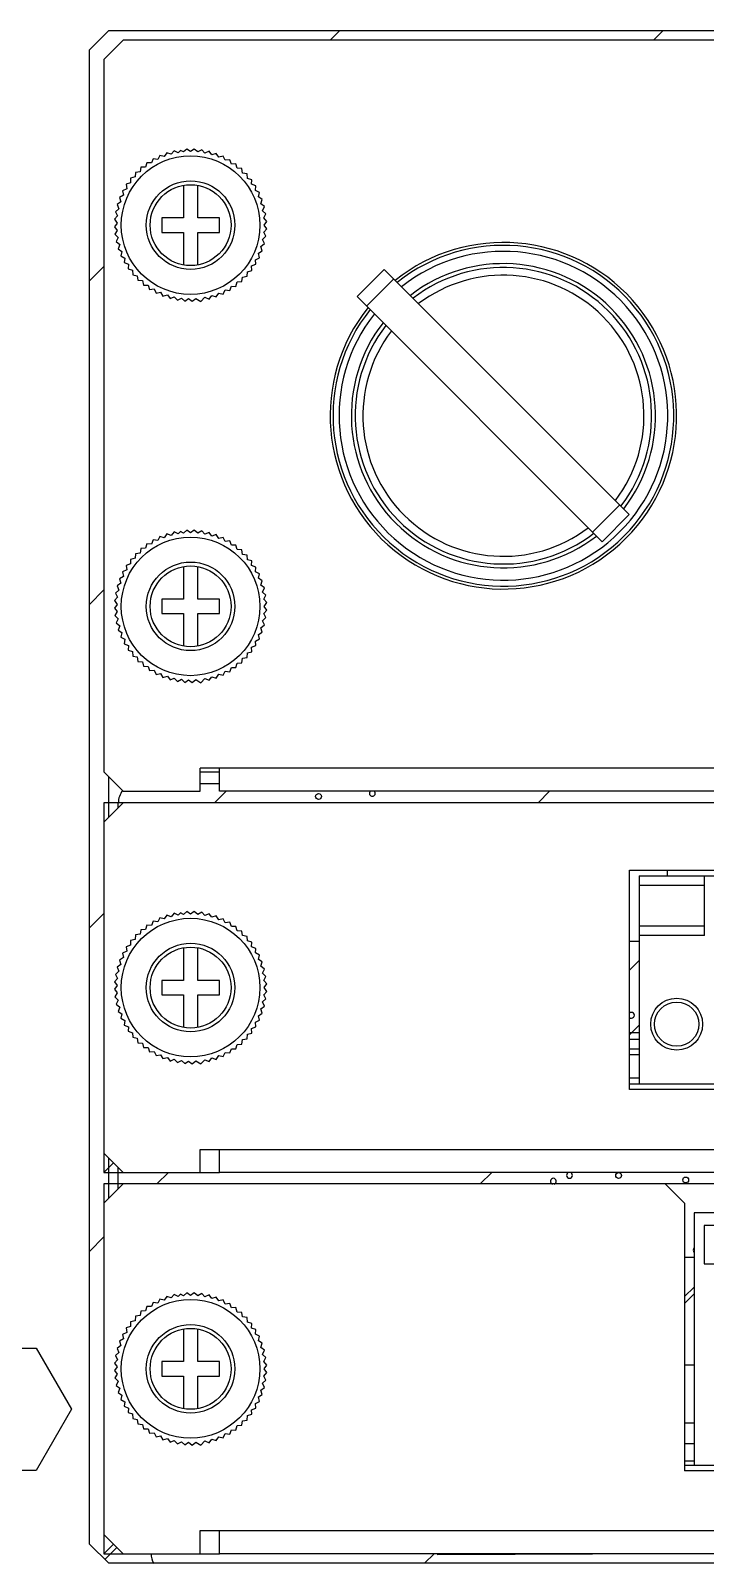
# Model space of a CAD drawing. Header units: millimetres. Extents: x 2890 to 3977, y 86 to 903.
# Drawn here: x 3166.1 to 3201.1, y 743.9 to 823.5 of the extents above; entities that cross this region are included whole.
import ezdxf

# ---------------------------------------------------------------- set-up
doc = ezdxf.new("R2010")
doc.units = ezdxf.units.MM
for name, color, linetype in [('00_COMPONENTS', 7, 'Continuous'), ('03__ASM_ALL_CURVES', 7, 'Continuous'), ('05_ALL_CURVES', 7, 'Continuous'), ('20_ALL_FEATURES', 7, 'Continuous')]:
    doc.layers.add(name, color=color, linetype=linetype)

msp = doc.modelspace()

# ---------------------------------------------------------------- linework, layer by layer
at = {"layer": '00_COMPONENTS', "color": 3, "linetype": 'Continuous'}
for p, q in [((3169.119, 822.536), (3170.119, 823.536)), ((3170.119, 823.536), (3264.119, 823.536)), ((3169.119, 744.936), (3169.119, 822.536)), ((3170.119, 743.936), (3169.119, 744.936)), ((3264.119, 743.936), (3170.119, 743.936))]:
    msp.add_line(p, q, dxfattribs=at)
at = {"layer": '00_COMPONENTS', "color": 7, "linetype": 'Continuous'}
for p, q in [((3170.869, 823.036), (3169.869, 822.036)), ((3230.214, 823.036), (3170.869, 823.036)), ((3169.869, 822.036), (3169.869, 785.036)), ((3172.426, 816.884), (3172.334, 816.666)), ((3172.66, 816.85), (3172.426, 816.884)), ((3172.773, 817.058), (3172.66, 816.85)), ((3173.003, 817.001), (3172.773, 817.058)), ((3173.136, 817.197), (3173.003, 817.001)), ((3173.359, 817.117), (3173.136, 817.197)), ((3173.511, 817.3), (3173.359, 817.117)), ((3173.725, 817.198), (3173.511, 817.3)), ((3173.846, 817.318), (3173.725, 817.198)), ((3173.994, 817.235), (3173.846, 817.318)), ((3174.174, 817.389), (3173.994, 817.235)), ((3174.369, 817.253), (3174.174, 817.389)), ((3174.563, 817.389), (3174.369, 817.253)), ((3174.743, 817.235), (3174.563, 817.389)), ((3174.949, 817.351), (3174.743, 817.235)), ((3175.113, 817.18), (3174.949, 817.351)), ((3175.33, 817.275), (3175.113, 817.18)), ((3175.477, 817.089), (3175.33, 817.275)), ((3175.702, 817.163), (3175.477, 817.089)), ((3175.829, 816.963), (3175.702, 817.163)), ((3176.061, 817.014), (3175.829, 816.963)), ((3176.168, 816.802), (3176.061, 817.014)), ((3176.403, 816.831), (3176.168, 816.802)), ((3176.489, 816.61), (3176.403, 816.831)), ((3171.484, 815.936), (3171.254, 815.878)), ((3171.509, 816.172), (3171.484, 815.936)), ((3171.743, 816.207), (3171.509, 816.172)), ((3171.791, 816.439), (3171.743, 816.207)), ((3172.027, 816.451), (3171.791, 816.439)), ((3172.097, 816.677), (3172.027, 816.451)), ((3172.334, 816.666), (3172.097, 816.677)), ((3176.726, 816.615), (3176.489, 816.61)), ((3176.79, 816.387), (3176.726, 816.615)), ((3177.027, 816.369), (3176.79, 816.387)), ((3177.068, 816.135), (3177.027, 816.369)), ((3177.301, 816.094), (3177.068, 816.135)), ((3177.319, 815.858), (3177.301, 816.094)), ((3171.052, 815.325), (3170.838, 815.224)), ((3170.838, 815.224), (3170.883, 814.991)), ((3171.253, 815.641), (3171.03, 815.561)), ((3171.03, 815.561), (3171.052, 815.325)), ((3171.254, 815.878), (3171.253, 815.641)), ((3173.994, 815.502), (3173.994, 813.811)), ((3174.744, 813.811), (3174.744, 815.502)), ((3177.548, 815.794), (3177.319, 815.858)), ((3177.542, 815.557), (3177.548, 815.794)), ((3177.763, 815.471), (3177.542, 815.557)), ((3177.735, 815.235), (3177.763, 815.471)), ((3177.946, 815.128), (3177.735, 815.235)), ((3177.895, 814.897), (3177.946, 815.128)), ((3170.747, 814.642), (3170.557, 814.501)), ((3170.557, 814.501), (3170.646, 814.281)), ((3170.883, 814.991), (3170.679, 814.869)), ((3170.679, 814.869), (3170.747, 814.642)), ((3178.095, 814.769), (3177.895, 814.897)), ((3178.021, 814.544), (3178.095, 814.769)), ((3178.208, 814.398), (3178.021, 814.544)), ((3178.112, 814.181), (3178.208, 814.398)), ((3170.553, 813.539), (3170.412, 813.348)), ((3170.581, 813.912), (3170.422, 813.737)), ((3170.422, 813.737), (3170.553, 813.539)), ((3170.646, 814.281), (3170.471, 814.122)), ((3170.471, 814.122), (3170.581, 813.912)), ((3172.869, 813.811), (3172.869, 813.061)), ((3173.994, 813.811), (3172.869, 813.811)), ((3175.869, 813.811), (3174.744, 813.811)), ((3175.869, 813.061), (3175.869, 813.811)), ((3178.284, 814.017), (3178.112, 814.181)), ((3178.167, 813.81), (3178.284, 814.017)), ((3178.322, 813.63), (3178.167, 813.81)), ((3178.186, 813.436), (3178.322, 813.63)), ((3170.412, 813.348), (3170.561, 813.164)), ((3170.561, 813.164), (3170.439, 812.961)), ((3170.439, 812.961), (3170.606, 812.792)), ((3170.606, 812.792), (3170.505, 812.578)), ((3172.869, 813.061), (3173.994, 813.061)), ((3173.994, 813.061), (3173.994, 811.37)), ((3174.744, 811.37), (3174.744, 813.061)), ((3174.744, 813.061), (3175.869, 813.061)), ((3178.112, 812.691), (3178.284, 812.855)), ((3178.167, 813.062), (3178.322, 813.242)), ((3178.284, 812.855), (3178.167, 813.062)), ((3178.322, 813.242), (3178.186, 813.436)), ((3170.505, 812.578), (3170.687, 812.427)), ((3170.687, 812.427), (3170.608, 812.203)), ((3170.608, 812.203), (3170.804, 812.071)), ((3170.804, 812.071), (3170.746, 811.841)), ((3177.895, 811.975), (3178.095, 812.103)), ((3177.946, 811.744), (3177.895, 811.975)), ((3178.021, 812.328), (3178.208, 812.474)), ((3178.095, 812.103), (3178.021, 812.328)), ((3178.208, 812.474), (3178.112, 812.691)), ((3170.746, 811.841), (3170.955, 811.728)), ((3170.955, 811.728), (3170.92, 811.493)), ((3170.92, 811.493), (3171.139, 811.402)), ((3171.139, 811.402), (3171.127, 811.165)), ((3171.127, 811.165), (3171.354, 811.095)), ((3177.542, 811.315), (3177.763, 811.401)), ((3177.548, 811.078), (3177.542, 811.315)), ((3177.735, 811.637), (3177.946, 811.744)), ((3177.763, 811.401), (3177.735, 811.637)), ((3171.354, 811.095), (3171.366, 810.858)), ((3171.366, 810.858), (3171.598, 810.811)), ((3171.598, 810.811), (3171.633, 810.576)), ((3171.633, 810.576), (3171.869, 810.552)), ((3171.869, 810.552), (3171.926, 810.322)), ((3176.726, 810.257), (3176.79, 810.485)), ((3176.79, 810.485), (3177.027, 810.503)), ((3177.027, 810.503), (3177.068, 810.737)), ((3177.068, 810.737), (3177.301, 810.778)), ((3177.301, 810.778), (3177.319, 811.014)), ((3177.319, 811.014), (3177.548, 811.078)), ((3171.926, 810.322), (3172.163, 810.32)), ((3172.163, 810.32), (3172.243, 810.097)), ((3172.243, 810.097), (3172.479, 810.119)), ((3172.479, 810.119), (3172.581, 809.905)), ((3172.581, 809.905), (3172.814, 809.95)), ((3172.814, 809.95), (3172.935, 809.747)), ((3172.935, 809.747), (3173.163, 809.814)), ((3173.163, 809.814), (3173.304, 809.624)), ((3173.304, 809.624), (3173.523, 809.714)), ((3173.523, 809.714), (3173.683, 809.538)), ((3173.683, 809.538), (3173.892, 809.649)), ((3173.892, 809.649), (3174.068, 809.49)), ((3174.068, 809.49), (3174.266, 809.62)), ((3174.266, 809.62), (3174.456, 809.479)), ((3174.456, 809.479), (3174.64, 809.629)), ((3174.64, 809.629), (3174.902, 809.472)), ((3174.902, 809.472), (3175.113, 809.692)), ((3175.113, 809.692), (3175.33, 809.597)), ((3175.33, 809.597), (3175.477, 809.783)), ((3175.477, 809.783), (3175.702, 809.71)), ((3175.702, 809.71), (3175.829, 809.909)), ((3175.829, 809.909), (3176.061, 809.858)), ((3176.061, 809.858), (3176.168, 810.07)), ((3176.168, 810.07), (3176.403, 810.041)), ((3176.403, 810.041), (3176.489, 810.262)), ((3176.489, 810.262), (3176.726, 810.257)), ((3172.097, 796.877), (3172.027, 796.651)), ((3172.334, 796.866), (3172.097, 796.877)), ((3172.426, 797.084), (3172.334, 796.866)), ((3172.66, 797.05), (3172.426, 797.084)), ((3172.773, 797.258), (3172.66, 797.05)), ((3173.003, 797.201), (3172.773, 797.258)), ((3173.136, 797.397), (3173.003, 797.201)), ((3173.359, 797.317), (3173.136, 797.397)), ((3173.511, 797.5), (3173.359, 797.317)), ((3173.725, 797.398), (3173.511, 797.5)), ((3173.846, 797.518), (3173.725, 797.398)), ((3173.994, 797.435), (3173.846, 797.518)), ((3174.174, 797.589), (3173.994, 797.435)), ((3174.369, 797.453), (3174.174, 797.589)), ((3174.563, 797.589), (3174.369, 797.453)), ((3174.743, 797.435), (3174.563, 797.589)), ((3174.949, 797.551), (3174.743, 797.435)), ((3175.113, 797.38), (3174.949, 797.551)), ((3175.33, 797.475), (3175.113, 797.38)), ((3175.477, 797.289), (3175.33, 797.475)), ((3175.702, 797.363), (3175.477, 797.289)), ((3175.829, 797.163), (3175.702, 797.363)), ((3176.061, 797.214), (3175.829, 797.163)), ((3176.168, 797.002), (3176.061, 797.214)), ((3176.403, 797.031), (3176.168, 797.002)), ((3176.489, 796.81), (3176.403, 797.031)), ((3176.726, 796.815), (3176.489, 796.81)), ((3176.79, 796.587), (3176.726, 796.815)), ((3171.254, 796.078), (3171.253, 795.841)), ((3171.484, 796.136), (3171.254, 796.078)), ((3171.509, 796.372), (3171.484, 796.136)), ((3171.743, 796.407), (3171.509, 796.372)), ((3171.791, 796.639), (3171.743, 796.407)), ((3172.027, 796.651), (3171.791, 796.639)), ((3177.027, 796.569), (3176.79, 796.587)), ((3177.068, 796.335), (3177.027, 796.569)), ((3177.301, 796.294), (3177.068, 796.335)), ((3177.319, 796.058), (3177.301, 796.294)), ((3177.548, 795.994), (3177.319, 796.058)), ((3171.052, 795.525), (3170.838, 795.424)), ((3170.838, 795.424), (3170.883, 795.191)), ((3171.253, 795.841), (3171.03, 795.761)), ((3171.03, 795.761), (3171.052, 795.525)), ((3173.994, 795.702), (3173.994, 794.011)), ((3174.744, 794.011), (3174.744, 795.702)), ((3177.542, 795.757), (3177.548, 795.994)), ((3177.763, 795.671), (3177.542, 795.757)), ((3177.735, 795.435), (3177.763, 795.671)), ((3177.946, 795.328), (3177.735, 795.435)), ((3177.895, 795.097), (3177.946, 795.328)), ((3170.646, 794.481), (3170.471, 794.322)), ((3170.747, 794.842), (3170.557, 794.701)), ((3170.557, 794.701), (3170.646, 794.481)), ((3170.883, 795.191), (3170.679, 795.069)), ((3170.679, 795.069), (3170.747, 794.842)), ((3178.095, 794.969), (3177.895, 795.097)), ((3178.021, 794.744), (3178.095, 794.969)), ((3178.208, 794.598), (3178.021, 794.744)), ((3178.112, 794.381), (3178.208, 794.598)), ((3170.553, 793.739), (3170.412, 793.548)), ((3170.581, 794.112), (3170.422, 793.937)), ((3170.422, 793.937), (3170.553, 793.739)), ((3170.471, 794.322), (3170.581, 794.112)), ((3172.869, 794.011), (3172.869, 793.261)), ((3173.994, 794.011), (3172.869, 794.011)), ((3175.869, 794.011), (3174.744, 794.011)), ((3175.869, 793.261), (3175.869, 794.011)), ((3178.284, 794.217), (3178.112, 794.381)), ((3178.167, 794.01), (3178.284, 794.217)), ((3178.322, 793.83), (3178.167, 794.01)), ((3178.186, 793.636), (3178.322, 793.83)), ((3178.322, 793.442), (3178.186, 793.636)), ((3170.412, 793.548), (3170.561, 793.364)), ((3170.561, 793.364), (3170.439, 793.161)), ((3170.439, 793.161), (3170.606, 792.992)), ((3170.606, 792.992), (3170.505, 792.778)), ((3172.869, 793.261), (3173.994, 793.261)), ((3173.994, 793.261), (3173.994, 791.57)), ((3174.744, 791.57), (3174.744, 793.261)), ((3174.744, 793.261), (3175.869, 793.261)), ((3178.112, 792.891), (3178.284, 793.055)), ((3178.208, 792.674), (3178.112, 792.891)), ((3178.167, 793.262), (3178.322, 793.442)), ((3178.284, 793.055), (3178.167, 793.262)), ((3170.505, 792.778), (3170.687, 792.627)), ((3170.687, 792.627), (3170.608, 792.403)), ((3170.608, 792.403), (3170.804, 792.271)), ((3170.804, 792.271), (3170.746, 792.041)), ((3170.746, 792.041), (3170.955, 791.928)), ((3177.895, 792.175), (3178.095, 792.303)), ((3177.946, 791.944), (3177.895, 792.175)), ((3178.021, 792.528), (3178.208, 792.674)), ((3178.095, 792.303), (3178.021, 792.528)), ((3170.955, 791.928), (3170.92, 791.693)), ((3170.92, 791.693), (3171.139, 791.602)), ((3171.139, 791.602), (3171.127, 791.365)), ((3171.127, 791.365), (3171.354, 791.295)), ((3171.354, 791.295), (3171.366, 791.058)), ((3177.319, 791.214), (3177.548, 791.278)), ((3177.542, 791.515), (3177.763, 791.601)), ((3177.548, 791.278), (3177.542, 791.515)), ((3177.735, 791.837), (3177.946, 791.944)), ((3177.763, 791.601), (3177.735, 791.837)), ((3171.366, 791.058), (3171.598, 791.011)), ((3171.598, 791.011), (3171.633, 790.776)), ((3171.633, 790.776), (3171.869, 790.752)), ((3171.869, 790.752), (3171.926, 790.522)), ((3171.926, 790.522), (3172.163, 790.52)), ((3172.163, 790.52), (3172.243, 790.297)), ((3176.403, 790.241), (3176.489, 790.462)), ((3176.489, 790.462), (3176.726, 790.457)), ((3176.726, 790.457), (3176.79, 790.685)), ((3176.79, 790.685), (3177.027, 790.703)), ((3177.027, 790.703), (3177.068, 790.937)), ((3177.068, 790.937), (3177.301, 790.978)), ((3177.301, 790.978), (3177.319, 791.214)), ((3172.243, 790.297), (3172.479, 790.319)), ((3172.479, 790.319), (3172.581, 790.105)), ((3172.581, 790.105), (3172.814, 790.15)), ((3172.814, 790.15), (3172.935, 789.947)), ((3172.935, 789.947), (3173.163, 790.014)), ((3173.163, 790.014), (3173.304, 789.824)), ((3173.304, 789.824), (3173.523, 789.914)), ((3173.523, 789.914), (3173.683, 789.738)), ((3173.683, 789.738), (3173.892, 789.849)), ((3173.892, 789.849), (3174.068, 789.69)), ((3174.068, 789.69), (3174.266, 789.82)), ((3174.266, 789.82), (3174.456, 789.679)), ((3174.456, 789.679), (3174.64, 789.829)), ((3174.64, 789.829), (3174.902, 789.672)), ((3174.902, 789.672), (3175.113, 789.892)), ((3175.113, 789.892), (3175.33, 789.797)), ((3175.33, 789.797), (3175.477, 789.983)), ((3175.477, 789.983), (3175.702, 789.91)), ((3175.702, 789.91), (3175.829, 790.109)), ((3175.829, 790.109), (3176.061, 790.058)), ((3176.061, 790.058), (3176.168, 790.27)), ((3176.168, 790.27), (3176.403, 790.241)), ((3169.869, 785.036), (3170.869, 784.036)), ((3174.869, 784.036), (3174.869, 785.236)), ((3226.558, 785.236), (3174.869, 785.236)), ((3175.869, 784.036), (3175.869, 785.236)), ((3170.119, 782.686), (3170.119, 784.786)), ((3170.869, 783.436), (3169.869, 782.436)), ((3170.869, 784.036), (3174.869, 784.036)), ((3263.369, 783.436), (3170.869, 783.436)), ((3230.214, 784.036), (3175.869, 784.036)), ((3169.869, 782.436), (3169.869, 765.236)), ((3197.169, 768.536), (3197.169, 779.936)), ((3197.169, 779.936), (3237.069, 779.936)), ((3197.669, 779.636), (3197.669, 768.836)), ((3197.669, 779.636), (3236.569, 779.636)), ((3199.119, 779.936), (3199.123, 779.636)), ((3201.069, 776.536), (3201.069, 779.636)), ((3201.069, 779.136), (3197.669, 779.136)), ((3173.846, 777.718), (3173.725, 777.598)), ((3173.994, 777.635), (3173.846, 777.718)), ((3174.174, 777.789), (3173.994, 777.635)), ((3174.369, 777.653), (3174.174, 777.789)), ((3174.563, 777.789), (3174.369, 777.653)), ((3174.743, 777.635), (3174.563, 777.789)), ((3174.949, 777.751), (3174.743, 777.635)), ((3175.113, 777.58), (3174.949, 777.751)), ((3172.097, 777.077), (3172.027, 776.851)), ((3172.334, 777.066), (3172.097, 777.077)), ((3172.426, 777.284), (3172.334, 777.066)), ((3172.66, 777.25), (3172.426, 777.284)), ((3172.773, 777.458), (3172.66, 777.25)), ((3173.003, 777.401), (3172.773, 777.458)), ((3173.136, 777.597), (3173.003, 777.401)), ((3173.359, 777.517), (3173.136, 777.597)), ((3173.511, 777.7), (3173.359, 777.517)), ((3173.725, 777.598), (3173.511, 777.7)), ((3175.33, 777.675), (3175.113, 777.58)), ((3175.477, 777.489), (3175.33, 777.675)), ((3175.702, 777.563), (3175.477, 777.489)), ((3175.829, 777.363), (3175.702, 777.563)), ((3176.061, 777.414), (3175.829, 777.363)), ((3176.168, 777.202), (3176.061, 777.414)), ((3176.403, 777.231), (3176.168, 777.202)), ((3176.489, 777.01), (3176.403, 777.231)), ((3176.726, 777.015), (3176.489, 777.01)), ((3176.79, 776.787), (3176.726, 777.015)), ((3197.669, 777.036), (3201.069, 777.036)), ((3171.254, 776.278), (3171.253, 776.041)), ((3171.484, 776.336), (3171.254, 776.278)), ((3171.509, 776.572), (3171.484, 776.336)), ((3171.743, 776.607), (3171.509, 776.572)), ((3171.791, 776.839), (3171.743, 776.607)), ((3172.027, 776.851), (3171.791, 776.839)), ((3177.027, 776.769), (3176.79, 776.787)), ((3177.068, 776.535), (3177.027, 776.769)), ((3177.301, 776.494), (3177.068, 776.535)), ((3177.319, 776.258), (3177.301, 776.494)), ((3177.548, 776.194), (3177.319, 776.258)), ((3177.542, 775.957), (3177.548, 776.194)), ((3197.669, 776.225), (3197.169, 776.223)), ((3201.069, 776.536), (3197.669, 776.536)), ((3170.883, 775.391), (3170.679, 775.269)), ((3171.052, 775.725), (3170.838, 775.624)), ((3170.838, 775.624), (3170.883, 775.391)), ((3171.253, 776.041), (3171.03, 775.961)), ((3171.03, 775.961), (3171.052, 775.725)), ((3173.994, 775.902), (3173.994, 774.211)), ((3174.744, 774.211), (3174.744, 775.902)), ((3177.763, 775.871), (3177.542, 775.957)), ((3177.735, 775.635), (3177.763, 775.871)), ((3177.946, 775.528), (3177.735, 775.635)), ((3177.895, 775.297), (3177.946, 775.528)), ((3170.646, 774.681), (3170.471, 774.522)), ((3170.747, 775.042), (3170.557, 774.901)), ((3170.557, 774.901), (3170.646, 774.681)), ((3170.679, 775.269), (3170.747, 775.042)), ((3178.095, 775.169), (3177.895, 775.297)), ((3178.021, 774.944), (3178.095, 775.169)), ((3178.208, 774.798), (3178.021, 774.944)), ((3178.112, 774.581), (3178.208, 774.798)), ((3178.284, 774.417), (3178.112, 774.581)), ((3170.553, 773.939), (3170.412, 773.748)), ((3170.412, 773.748), (3170.561, 773.564)), ((3170.581, 774.312), (3170.422, 774.137)), ((3170.422, 774.137), (3170.553, 773.939)), ((3170.471, 774.522), (3170.581, 774.312)), ((3172.869, 774.211), (3172.869, 773.461)), ((3173.994, 774.211), (3172.869, 774.211)), ((3175.869, 774.211), (3174.744, 774.211)), ((3175.869, 773.461), (3175.869, 774.211)), ((3178.167, 774.21), (3178.284, 774.417)), ((3178.322, 774.03), (3178.167, 774.21)), ((3178.186, 773.836), (3178.322, 774.03)), ((3178.322, 773.642), (3178.186, 773.836)), ((3170.561, 773.564), (3170.439, 773.361)), ((3170.439, 773.361), (3170.606, 773.192)), ((3170.606, 773.192), (3170.505, 772.978)), ((3170.505, 772.978), (3170.687, 772.827)), ((3172.869, 773.461), (3173.994, 773.461)), ((3173.994, 773.461), (3173.994, 771.77)), ((3174.744, 771.77), (3174.744, 773.461)), ((3174.744, 773.461), (3175.869, 773.461)), ((3178.112, 773.091), (3178.284, 773.255)), ((3178.208, 772.874), (3178.112, 773.091)), ((3178.167, 773.462), (3178.322, 773.642)), ((3178.284, 773.255), (3178.167, 773.462)), ((3170.687, 772.827), (3170.608, 772.603)), ((3170.608, 772.603), (3170.804, 772.471)), ((3170.804, 772.471), (3170.746, 772.241)), ((3170.746, 772.241), (3170.955, 772.128)), ((3177.735, 772.037), (3177.946, 772.144)), ((3177.895, 772.375), (3178.095, 772.503)), ((3177.946, 772.144), (3177.895, 772.375)), ((3178.021, 772.728), (3178.208, 772.874)), ((3178.095, 772.503), (3178.021, 772.728)), ((3170.955, 772.128), (3170.92, 771.893)), ((3170.92, 771.893), (3171.139, 771.802)), ((3171.139, 771.802), (3171.127, 771.565)), ((3171.127, 771.565), (3171.354, 771.495)), ((3171.354, 771.495), (3171.366, 771.258)), ((3177.301, 771.178), (3177.319, 771.414)), ((3177.319, 771.414), (3177.548, 771.478)), ((3177.542, 771.715), (3177.763, 771.801)), ((3177.548, 771.478), (3177.542, 771.715)), ((3177.763, 771.801), (3177.735, 772.037)), ((3197.669, 771.486), (3197.169, 771.486)), ((3171.366, 771.258), (3171.598, 771.211)), ((3171.598, 771.211), (3171.633, 770.976)), ((3171.633, 770.976), (3171.869, 770.952)), ((3171.869, 770.952), (3171.926, 770.722)), ((3171.926, 770.722), (3172.163, 770.72)), ((3172.163, 770.72), (3172.243, 770.497)), ((3176.403, 770.441), (3176.489, 770.662)), ((3176.489, 770.662), (3176.726, 770.657)), ((3176.726, 770.657), (3176.79, 770.885)), ((3176.79, 770.885), (3177.027, 770.903)), ((3177.027, 770.903), (3177.068, 771.137)), ((3177.068, 771.137), (3177.301, 771.178)), ((3197.669, 771.14), (3197.169, 771.14)), ((3197.669, 770.636), (3197.169, 770.636)), ((3172.243, 770.497), (3172.479, 770.519)), ((3172.479, 770.519), (3172.581, 770.305)), ((3172.581, 770.305), (3172.814, 770.35)), ((3172.814, 770.35), (3172.935, 770.147)), ((3172.935, 770.147), (3173.163, 770.214)), ((3173.163, 770.214), (3173.304, 770.024)), ((3173.304, 770.024), (3173.523, 770.114)), ((3173.523, 770.114), (3173.683, 769.938)), ((3173.683, 769.938), (3173.892, 770.049)), ((3173.892, 770.049), (3174.068, 769.89)), ((3174.068, 769.89), (3174.266, 770.02)), ((3174.266, 770.02), (3174.456, 769.879)), ((3174.456, 769.879), (3174.64, 770.029)), ((3174.64, 770.029), (3174.902, 769.872)), ((3174.902, 769.872), (3175.113, 770.092)), ((3175.113, 770.092), (3175.33, 769.997)), ((3175.33, 769.997), (3175.477, 770.183)), ((3175.477, 770.183), (3175.702, 770.11)), ((3175.702, 770.11), (3175.829, 770.309)), ((3175.829, 770.309), (3176.061, 770.258)), ((3176.061, 770.258), (3176.168, 770.47)), ((3176.168, 770.47), (3176.403, 770.441)), ((3197.669, 770.336), (3197.169, 770.336)), ((3197.669, 769.136), (3197.169, 769.136)), ((3197.169, 768.836), (3237.069, 768.836)), ((3237.069, 768.536), (3197.169, 768.536)), ((3169.869, 765.236), (3170.869, 764.236)), ((3170.119, 762.886), (3170.119, 764.986)), ((3174.869, 764.236), (3174.869, 765.436)), ((3174.869, 765.436), (3259.369, 765.436)), ((3175.869, 764.236), (3175.869, 765.436)), ((3170.869, 764.236), (3174.869, 764.236)), ((3258.369, 764.236), (3175.869, 764.236)), ((3170.869, 763.636), (3169.869, 762.636)), ((3199.019, 763.636), (3170.869, 763.636)), ((3200.019, 762.636), (3199.019, 763.636)), ((3169.869, 762.636), (3169.869, 745.436)), ((3200.019, 762.636), (3200.019, 748.736)), ((3200.519, 762.136), (3200.519, 749.036)), ((3216.779, 762.136), (3200.519, 762.136)), ((3201.049, 761.486), (3201.049, 759.486)), ((3204.749, 761.486), (3201.049, 761.486)), ((3201.049, 759.486), (3204.749, 759.486)), ((3173.511, 757.9), (3173.359, 757.717)), ((3173.725, 757.798), (3173.511, 757.9)), ((3173.846, 757.918), (3173.725, 757.798)), ((3173.994, 757.835), (3173.846, 757.918)), ((3174.174, 757.989), (3173.994, 757.835)), ((3174.369, 757.853), (3174.174, 757.989)), ((3174.563, 757.989), (3174.369, 757.853)), ((3174.743, 757.835), (3174.563, 757.989)), ((3174.949, 757.951), (3174.743, 757.835)), ((3175.113, 757.78), (3174.949, 757.951)), ((3175.33, 757.875), (3175.113, 757.78)), ((3175.477, 757.689), (3175.33, 757.875)), ((3171.791, 757.039), (3171.743, 756.807)), ((3172.027, 757.051), (3171.791, 757.039)), ((3172.097, 757.277), (3172.027, 757.051)), ((3172.334, 757.266), (3172.097, 757.277)), ((3172.426, 757.484), (3172.334, 757.266)), ((3172.66, 757.45), (3172.426, 757.484)), ((3172.773, 757.658), (3172.66, 757.45)), ((3173.003, 757.601), (3172.773, 757.658)), ((3173.136, 757.797), (3173.003, 757.601)), ((3173.359, 757.717), (3173.136, 757.797)), ((3175.702, 757.763), (3175.477, 757.689)), ((3175.829, 757.563), (3175.702, 757.763)), ((3176.061, 757.614), (3175.829, 757.563)), ((3176.168, 757.402), (3176.061, 757.614)), ((3176.403, 757.431), (3176.168, 757.402)), ((3176.489, 757.21), (3176.403, 757.431)), ((3176.726, 757.215), (3176.489, 757.21)), ((3176.79, 756.987), (3176.726, 757.215)), ((3171.253, 756.241), (3171.03, 756.161)), ((3171.254, 756.478), (3171.253, 756.241)), ((3171.484, 756.536), (3171.254, 756.478)), ((3171.509, 756.772), (3171.484, 756.536)), ((3171.743, 756.807), (3171.509, 756.772)), ((3177.027, 756.969), (3176.79, 756.987)), ((3177.068, 756.735), (3177.027, 756.969)), ((3177.301, 756.694), (3177.068, 756.735)), ((3177.319, 756.458), (3177.301, 756.694)), ((3177.548, 756.394), (3177.319, 756.458)), ((3177.542, 756.157), (3177.548, 756.394)), ((3170.883, 755.591), (3170.679, 755.469)), ((3170.679, 755.469), (3170.747, 755.242)), ((3171.052, 755.925), (3170.838, 755.824)), ((3170.838, 755.824), (3170.883, 755.591)), ((3171.03, 756.161), (3171.052, 755.925)), ((3173.994, 756.102), (3173.994, 754.411)), ((3174.744, 754.411), (3174.744, 756.102)), ((3177.763, 756.071), (3177.542, 756.157)), ((3177.735, 755.835), (3177.763, 756.071)), ((3177.946, 755.728), (3177.735, 755.835)), ((3177.895, 755.497), (3177.946, 755.728)), ((3178.095, 755.369), (3177.895, 755.497)), ((3162.686, 755.111), (3166.352, 755.111)), ((3166.352, 755.111), (3168.185, 751.936)), ((3170.646, 754.881), (3170.471, 754.722)), ((3170.471, 754.722), (3170.581, 754.512)), ((3170.747, 755.242), (3170.557, 755.101)), ((3170.557, 755.101), (3170.646, 754.881)), ((3178.021, 755.144), (3178.095, 755.369)), ((3178.208, 754.998), (3178.021, 755.144)), ((3178.112, 754.781), (3178.208, 754.998)), ((3178.284, 754.617), (3178.112, 754.781)), ((3170.553, 754.139), (3170.412, 753.948)), ((3170.412, 753.948), (3170.561, 753.764)), ((3170.581, 754.512), (3170.422, 754.337)), ((3170.422, 754.337), (3170.553, 754.139)), ((3172.869, 754.411), (3172.869, 753.661)), ((3173.994, 754.411), (3172.869, 754.411)), ((3175.869, 754.411), (3174.744, 754.411)), ((3175.869, 753.661), (3175.869, 754.411)), ((3178.167, 754.41), (3178.284, 754.617)), ((3178.322, 754.23), (3178.167, 754.41)), ((3178.167, 753.662), (3178.322, 753.842)), ((3178.186, 754.036), (3178.322, 754.23)), ((3178.322, 753.842), (3178.186, 754.036)), ((3200.019, 754.236), (3200.519, 754.236)), ((3170.561, 753.764), (3170.439, 753.561)), ((3170.439, 753.561), (3170.606, 753.392)), ((3170.606, 753.392), (3170.505, 753.178)), ((3170.505, 753.178), (3170.687, 753.027)), ((3172.869, 753.661), (3173.994, 753.661)), ((3173.994, 753.661), (3173.994, 751.97)), ((3174.744, 751.97), (3174.744, 753.661)), ((3174.744, 753.661), (3175.869, 753.661)), ((3178.021, 752.928), (3178.208, 753.074)), ((3178.112, 753.291), (3178.284, 753.455)), ((3178.208, 753.074), (3178.112, 753.291)), ((3178.284, 753.455), (3178.167, 753.662)), ((3170.687, 753.027), (3170.608, 752.803)), ((3170.608, 752.803), (3170.804, 752.671)), ((3170.804, 752.671), (3170.746, 752.441)), ((3170.746, 752.441), (3170.955, 752.328)), ((3170.955, 752.328), (3170.92, 752.093)), ((3177.735, 752.237), (3177.946, 752.344)), ((3177.895, 752.575), (3178.095, 752.703)), ((3177.946, 752.344), (3177.895, 752.575)), ((3178.095, 752.703), (3178.021, 752.928)), ((3168.185, 751.936), (3166.352, 748.761)), ((3170.92, 752.093), (3171.139, 752.002)), ((3171.139, 752.002), (3171.127, 751.765)), ((3171.127, 751.765), (3171.354, 751.695)), ((3171.354, 751.695), (3171.366, 751.458)), ((3171.366, 751.458), (3171.598, 751.411)), ((3177.301, 751.378), (3177.319, 751.614)), ((3177.319, 751.614), (3177.548, 751.678)), ((3177.542, 751.915), (3177.763, 752.001)), ((3177.548, 751.678), (3177.542, 751.915)), ((3177.763, 752.001), (3177.735, 752.237)), ((3171.598, 751.411), (3171.633, 751.176)), ((3171.633, 751.176), (3171.869, 751.152)), ((3171.869, 751.152), (3171.926, 750.922)), ((3171.926, 750.922), (3172.163, 750.92)), ((3172.163, 750.92), (3172.243, 750.697)), ((3172.243, 750.697), (3172.479, 750.719)), ((3172.479, 750.719), (3172.581, 750.505)), ((3176.061, 750.458), (3176.168, 750.67)), ((3176.168, 750.67), (3176.403, 750.641)), ((3176.403, 750.641), (3176.489, 750.862)), ((3176.489, 750.862), (3176.726, 750.857)), ((3176.726, 750.857), (3176.79, 751.085)), ((3176.79, 751.085), (3177.027, 751.103)), ((3177.027, 751.103), (3177.068, 751.337)), ((3177.068, 751.337), (3177.301, 751.378)), ((3200.019, 751.236), (3200.519, 751.236)), ((3172.581, 750.505), (3172.814, 750.55)), ((3172.814, 750.55), (3172.935, 750.347)), ((3172.935, 750.347), (3173.163, 750.414)), ((3173.163, 750.414), (3173.304, 750.224)), ((3173.304, 750.224), (3173.523, 750.314)), ((3173.523, 750.314), (3173.683, 750.138)), ((3173.683, 750.138), (3173.892, 750.249)), ((3173.892, 750.249), (3174.068, 750.09)), ((3174.068, 750.09), (3174.266, 750.22)), ((3174.266, 750.22), (3174.456, 750.079)), ((3174.456, 750.079), (3174.64, 750.229)), ((3174.64, 750.229), (3174.902, 750.072)), ((3174.902, 750.072), (3175.113, 750.292)), ((3175.113, 750.292), (3175.33, 750.197)), ((3175.33, 750.197), (3175.477, 750.383)), ((3175.477, 750.383), (3175.702, 750.31)), ((3175.702, 750.31), (3175.829, 750.509)), ((3175.829, 750.509), (3176.061, 750.458)), ((3200.519, 750.136), (3200.019, 750.136)), ((3200.519, 749.236), (3200.019, 749.236)), ((3166.352, 748.761), (3162.686, 748.761)), ((3200.019, 749.036), (3234.219, 749.036)), ((3234.219, 748.736), (3200.019, 748.736)), ((3169.869, 745.436), (3170.869, 744.436)), ((3174.869, 744.436), (3174.869, 745.636)), ((3174.869, 745.636), (3259.369, 745.636)), ((3175.869, 744.436), (3175.869, 745.636)), ((3170.869, 744.436), (3174.869, 744.436)), ((3258.369, 744.436), (3175.869, 744.436)), ((3187.211, 744.381), (3187.21, 744.436)), ((3199.261, 744.431), (3187.211, 744.381))]:
    msp.add_line(p, q, dxfattribs=at)
at = {"layer": '00_COMPONENTS', "color": 142, "linetype": 'Continuous', "true_color": 0x0099cc}
for p, q in [((3174.869, 784.433), (3175.869, 784.433)), ((3170.615, 783.182), (3170.615, 783.433)), ((3170.615, 763.382), (3170.615, 764.49)), ((3200.019, 759.833), (3200.519, 759.833))]:
    msp.add_line(p, q, dxfattribs=at)
at = {"layer": '00_COMPONENTS', "color": 40, "linetype": 'Continuous'}
for p, q in [((3169.869, 783.436), (3169.869, 782.436)), ((3170.869, 783.436), (3169.869, 783.436)), ((3169.869, 765.236), (3169.869, 764.236)), ((3169.869, 764.236), (3170.869, 764.236)), ((3174.869, 764.236), (3175.869, 764.236)), ((3169.869, 763.636), (3169.869, 762.636)), ((3170.869, 763.636), (3169.869, 763.636)), ((3235.219, 763.636), (3199.019, 763.636)), ((3169.869, 745.436), (3169.869, 744.436)), ((3169.869, 744.436), (3170.869, 744.436)), ((3174.869, 744.436), (3175.869, 744.436))]:
    msp.add_line(p, q, dxfattribs=at)
at = {"layer": '00_COMPONENTS', "color": 2, "linetype": 'Continuous'}
for p, q in [((3197.169, 774.735), (3197.669, 775.235)), ((3169.869, 764.236), (3170.369, 764.736)), ((3200.019, 757.785), (3200.519, 758.285)), ((3169.869, 744.436), (3170.369, 744.936))]:
    msp.add_line(p, q, dxfattribs=at)
at = {"layer": '00_COMPONENTS', "color": 7, "linetype": 'Continuous'}
for centre, radius in [((3174.369, 813.436), 3.6), ((3174.369, 813.436), 2.3), ((3174.369, 813.436), 2.1), ((3174.369, 793.636), 3.6), ((3174.369, 793.636), 2.3), ((3174.369, 793.636), 2.1), ((3181.016, 783.763), 0.152), ((3174.369, 773.836), 3.6), ((3174.369, 773.836), 2.3), ((3174.369, 773.836), 2.1), ((3199.619, 771.936), 1.35), ((3199.619, 771.936), 1.15), ((3196.603, 764.077), 0.152), ((3200.088, 763.846), 0.152), ((3174.369, 754.036), 3.6), ((3174.369, 754.036), 2.3), ((3174.369, 754.036), 2.1)]:
    msp.add_circle(centre, radius, dxfattribs=at)
for centre, radius, start, end in [((3171.615, 783.433), 2, 137.9447, 138.6566), ((3183.812, 783.928), 0.152, 134.60214, 45.39786), ((3197.273, 772.399), 0.152, 226.48246, 133.51754), ((3194.052, 764.087), 0.152, 99.36542, 80.63458), ((3193.215, 763.779), 0.152, 288.80358, 251.19642), ((3200.63, 760.197), 0.152, 137.59654, 222.40346), ((3173.319, 744.436), 1, 180, 210.12212)]:
    msp.add_arc(centre, radius, start, end, dxfattribs=at)
at = {"layer": '00_COMPONENTS', "color": 142, "linetype": 'Continuous', "true_color": 0x0099cc}
msp.add_arc((3171.615, 783.433), 1, 140.83288, 180, dxfattribs=at)
at = {"layer": '03__ASM_ALL_CURVES', "color": 40, "linetype": 'Continuous'}
msp.add_line((3174.869, 785.036), (3175.869, 785.036), dxfattribs=at)
at = {"layer": '05_ALL_CURVES', "color": 2, "linetype": 'Continuous'}
for p, q in [((3181.614, 823.036), (3182.114, 823.536)), ((3198.415, 823.036), (3198.915, 823.536)), ((3169.119, 810.54), (3169.869, 811.29)), ((3169.119, 793.739), (3169.869, 794.49)), ((3175.616, 783.436), (3176.216, 784.036)), ((3192.417, 783.436), (3193.017, 784.036)), ((3169.119, 776.939), (3169.869, 777.689)), ((3197.169, 771.387), (3197.669, 771.887)), ((3172.617, 763.636), (3173.217, 764.236)), ((3189.418, 763.636), (3190.018, 764.236)), ((3169.119, 760.138), (3169.869, 760.888)), ((3200.019, 757.436), (3200.519, 757.936)), ((3169.918, 744.136), (3170.543, 744.761)), ((3186.519, 743.936), (3187.019, 744.436))]:
    msp.add_line(p, q, dxfattribs=at)
at = {"layer": '20_ALL_FEATURES', "color": 7, "linetype": 'Continuous'}
for p, q in [((3184.431, 811.137), (3183.017, 809.723)), ((3184.927, 810.642), (3183.512, 809.228)), ((3184.431, 811.137), (3197.159, 798.41)), ((3195.745, 796.995), (3183.017, 809.723)), ((3196.664, 798.905), (3195.25, 797.491)), ((3195.745, 796.995), (3197.159, 798.41))]:
    msp.add_line(p, q, dxfattribs=at)
for radius, start, end in [(9, 141.37956, 128.62017), (8.85, 141.48826, 128.51174), (8.538, 141.72841, 128.27384), (7.9, 322.27788, 127.72625), (7.7, 322.46632, 127.53368), (7.3, 322.88391, 127.11917), (7.9, 142.27788, 307.72625), (7.7, 142.46632, 307.53368), (7.3, 142.88391, 307.11917)]:
    msp.add_arc((3190.619, 803.536), radius, start, end, dxfattribs=at)

doc.saveas('drawing.dxf')
